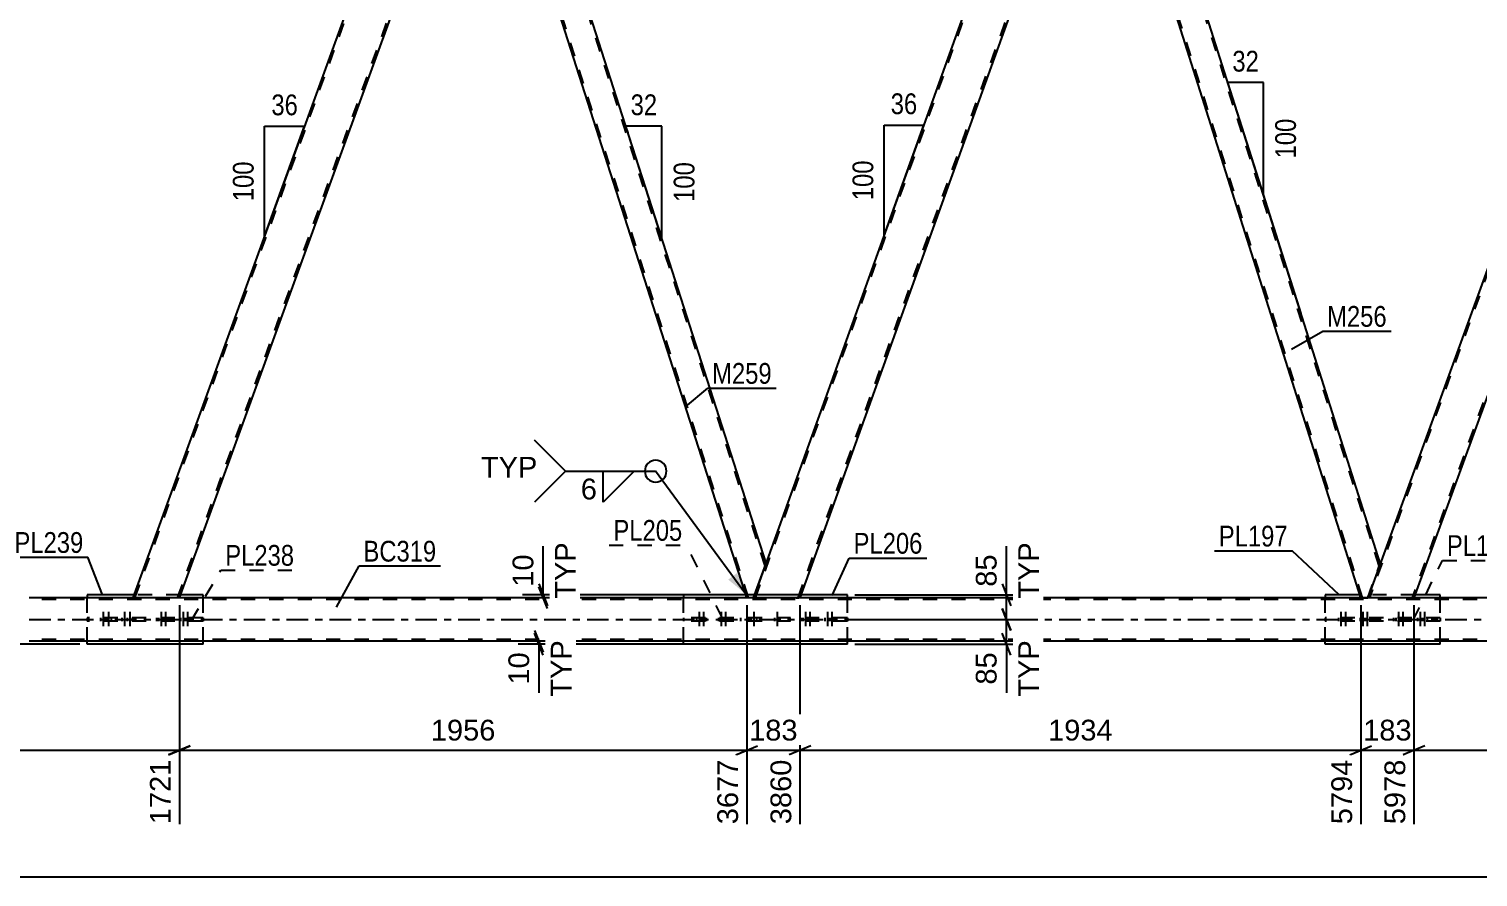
# Model space of a CAD drawing. Header units: millimetres. Extents: x -112 to 729, y -410 to 184.
# Drawn here: x 20.3 to 220.1, y -160.5 to -43.6 of the extents above; entities that cross this region are included whole.
import ezdxf

# ---------------------------------------------------------------- set-up
doc = ezdxf.new("R2010")
doc.units = ezdxf.units.MM
doc.linetypes.add('DXK_LINE_DOT2', pattern=[3.9198, 1.9599, -1.9599])
doc.linetypes.add('DXK_LINE_DOT3', pattern=[5.9187, 2.979, -0.9799, 0.9799, -0.9799])
doc.styles.add('Arial', font='ARIAL.TTF', dxfattribs={"height": 0.2})
doc.styles.add('Arial Narrow', font='ARIALN.TTF', dxfattribs={"height": 0.2})

# ---------------------------------------------------------------- blocks, each defined once
blk = doc.blocks.new('Part-318931512-2701 - 2534')
at = {"color": 2, "linetype": 'Continuous'}
for p, q in [((34.79, -121.6), (28.31, -121.6)), ((28.31, -121.6), (28.31, -122)), ((44.31, -121.6), (41.18, -121.6)), ((44.31, -122), (44.31, -121.6)), ((28.31, -128.4), (28.31, -128)), ((44.31, -128.4), (28.31, -128.4)), ((44.31, -128.4), (44.31, -128))]:
    blk.add_line(p, q, dxfattribs=at)
at = {"color": 7, "linetype": 'DXK_LINE_DOT2'}
for p, q in [((41.18, -121.6), (34.79, -121.6)), ((28.31, -128), (28.31, -122)), ((44.31, -128), (44.31, -122))]:
    blk.add_line(p, q, dxfattribs=at)
blk = doc.blocks.new('Part-318931512-2556 - 2534')
at = {"color": 2, "linetype": 'Continuous'}
for p, q in [((34.65, -122), (77.96, -3)), ((41.03, -122), (84.35, -3)), ((77.96, -3), (84.35, -3)), ((40.99, -122), (34.65, -122)), ((41.03, -122), (40.99, -122))]:
    blk.add_line(p, q, dxfattribs=at)
at = {"color": 7, "linetype": 'DXK_LINE_DOT2'}
for p, q in [((34.9, -122), (78.22, -3)), ((40.78, -122), (84.09, -3))]:
    blk.add_line(p, q, dxfattribs=at)
blk = doc.blocks.new('Part-318931512-2621 - 2534')
at = {"color": 2, "linetype": 'Continuous'}
for p, q in [((120.24, -122), (163.11, -3)), ((169.49, -3), (126.62, -122)), ((163.11, -3), (168.98, -3)), ((168.98, -3), (169.49, -3)), ((126.11, -122), (120.24, -122)), ((126.58, -122), (126.11, -122)), ((126.62, -122), (126.58, -122))]:
    blk.add_line(p, q, dxfattribs=at)
at = {"color": 7, "linetype": 'DXK_LINE_DOT2'}
for p, q in [((120.49, -122), (163.36, -3)), ((126.36, -122), (169.23, -3)), ((126.11, -122), (126.47, -122))]:
    blk.add_line(p, q, dxfattribs=at)
blk = doc.blocks.new('Bolt-318931512-3069 - 2534')
at = {"color": 1, "linetype": 'DXK_LINE_DOT2'}
for p, q in [((127.03, -124.76), (127.03, -125.24)), ((127.39, -123.96), (127.39, -126.96)), ((127.63, -124.76), (127.63, -125.24)), ((127.75, -124.76), (127.75, -125.24)), ((127.99, -123.96), (127.99, -126.96)), ((128.35, -124.76), (128.35, -125.24)), ((130.05, -124.76), (130.05, -125.24)), ((130.41, -123.96), (130.41, -126.96)), ((130.65, -124.76), (130.65, -125.24)), ((130.77, -124.76), (130.77, -125.24)), ((131.01, -123.96), (131.01, -126.96)), ((131.37, -124.76), (131.37, -125.24))]:
    blk.add_line(p, q, dxfattribs=at)
blk = doc.blocks.new('Part-318931512-2614 - 2534')
at = {"color": 2, "linetype": 'Continuous'}
for p, q in [((169.5, -3), (168.3, -6.29)), ((206.65, -117.23), (170.43, -3)), ((203.97, -122), (167.76, -7.81))]:
    blk.add_line(p, q, dxfattribs=at)
at = {"color": 7, "linetype": 'DXK_LINE_DOT2'}
for p, q in [((170.43, -3), (169.5, -3)), ((206.52, -117.6), (170.18, -3)), ((167.75, -7.8), (168.3, -6.29)), ((167.76, -7.81), (167.75, -7.8)), ((167.75, -7.8), (167.76, -7.81)), ((204.22, -122), (167.89, -7.43)), ((204.92, -122), (206.65, -117.23)), ((203.97, -122), (204.92, -122))]:
    blk.add_line(p, q, dxfattribs=at)
blk = doc.blocks.new('Part-318931512-2653 - 2534')
at = {"color": 2, "linetype": 'Continuous'}
for p, q in [((203.84, -121.6), (199.08, -121.6)), ((199.08, -121.6), (199.08, -122)), ((214.93, -121.6), (211.45, -121.6)), ((214.93, -122), (214.93, -121.6)), ((199.08, -128.4), (199.08, -128)), ((214.93, -128.4), (199.08, -128.4)), ((214.93, -128.4), (214.93, -128))]:
    blk.add_line(p, q, dxfattribs=at)
at = {"color": 7, "linetype": 'DXK_LINE_DOT2'}
for p, q in [((211.45, -121.6), (203.84, -121.6)), ((199.08, -128), (199.08, -122)), ((214.93, -128), (214.93, -122))]:
    blk.add_line(p, q, dxfattribs=at)
blk = doc.blocks.new('Bolt-318931512-2616 - 2534')
at = {"color": 1, "linetype": 'DXK_LINE_DOT2'}
for p, q in [((119.91, -124.76), (119.91, -125.24)), ((119.91, -124.76), (119.91, -125.24)), ((120.27, -123.96), (120.27, -126.96)), ((120.27, -123.96), (120.27, -126.96)), ((120.63, -124.76), (120.63, -125.24)), ((120.63, -124.76), (120.63, -125.24)), ((123.11, -124.76), (123.11, -125.24)), ((123.11, -124.76), (123.11, -125.24)), ((123.47, -123.96), (123.47, -126.96)), ((123.47, -123.96), (123.47, -126.96)), ((123.83, -124.76), (123.83, -125.24)), ((123.83, -124.76), (123.83, -125.24))]:
    blk.add_line(p, q, dxfattribs=at)
blk = doc.blocks.new('Bolt-318931512-2627 - 2534')
at = {"color": 1, "linetype": 'DXK_LINE_DOT2'}
for p, q in [((112.37, -124.76), (112.37, -125.24)), ((112.73, -123.96), (112.73, -126.96)), ((112.98, -124.76), (112.98, -125.24)), ((113.09, -124.76), (113.09, -125.24)), ((113.34, -123.96), (113.34, -126.96)), ((113.7, -124.76), (113.7, -125.24)), ((115.39, -124.76), (115.39, -125.24)), ((115.75, -123.96), (115.75, -126.96)), ((115.99, -124.76), (115.99, -125.24)), ((116.11, -124.76), (116.11, -125.24)), ((116.35, -123.96), (116.35, -126.96)), ((116.71, -124.76), (116.71, -125.24))]:
    blk.add_line(p, q, dxfattribs=at)
blk = doc.blocks.new('Part-318931512-3029 - 2534')
at = {"color": 7, "linetype": 'DXK_LINE_DOT2'}
for p, q in [((214.93, -124.76), (199.08, -124.76)), ((199.08, -124.76), (199.08, -125.24)), ((214.93, -125.24), (199.08, -125.24)), ((205.49, -124.76), (205.49, -125.24)), ((208.52, -125.24), (208.52, -124.76)), ((214.93, -124.76), (214.93, -125.24))]:
    blk.add_line(p, q, dxfattribs=at)
blk = doc.blocks.new('Bolt-318931512-2712 - 2534')
at = {"color": 1, "linetype": 'DXK_LINE_DOT2'}
for p, q in [((200.88, -124.76), (200.88, -125.24)), ((201.24, -123.96), (201.24, -126.96)), ((201.48, -124.76), (201.48, -125.24)), ((201.6, -124.76), (201.6, -125.24)), ((201.84, -123.96), (201.84, -126.96)), ((202.2, -124.76), (202.2, -125.24)), ((203.9, -124.76), (203.9, -125.24)), ((204.26, -123.96), (204.26, -126.96)), ((204.5, -124.76), (204.5, -125.24)), ((204.62, -124.76), (204.62, -125.24)), ((204.86, -123.96), (204.86, -126.96)), ((205.22, -124.76), (205.22, -125.24))]:
    blk.add_line(p, q, dxfattribs=at)
blk = doc.blocks.new('Part-318931512-2928 - 2534')
at = {"color": 2, "linetype": 'Continuous'}
for p, q in [((248.23, -3), (204.92, -122)), ((254.61, -3), (211.3, -122)), ((248.23, -3), (254.61, -3)), ((211.26, -122), (204.92, -122)), ((211.3, -122), (211.26, -122))]:
    blk.add_line(p, q, dxfattribs=at)
at = {"color": 7, "linetype": 'DXK_LINE_DOT2'}
for p, q in [((248.48, -3), (205.17, -122)), ((254.36, -3), (211.05, -122))]:
    blk.add_line(p, q, dxfattribs=at)
blk = doc.blocks.new('Bolt-318931512-2946 - 2534')
at = {"color": 1, "linetype": 'DXK_LINE_DOT2'}
for p, q in [((30.17, -124.76), (30.17, -125.24)), ((30.53, -123.96), (30.53, -126.96)), ((30.89, -124.76), (30.89, -125.24)), ((30.9, -124.76), (30.9, -125.24)), ((31.26, -123.96), (31.26, -126.96)), ((31.62, -124.76), (31.62, -125.24)), ((33.09, -124.76), (33.09, -125.24)), ((33.45, -123.96), (33.45, -126.96)), ((33.81, -124.76), (33.81, -125.24)), ((33.82, -124.76), (33.82, -125.24)), ((34.18, -123.96), (34.18, -126.96)), ((34.54, -124.76), (34.54, -125.24))]:
    blk.add_line(p, q, dxfattribs=at)
blk = doc.blocks.new('Bolt-318931512-2947 - 2534')
at = {"color": 1, "linetype": 'DXK_LINE_DOT2'}
for p, q in [((38.17, -124.76), (38.17, -125.24)), ((38.53, -123.96), (38.53, -126.96)), ((38.77, -124.76), (38.77, -125.24)), ((38.89, -124.76), (38.89, -125.24)), ((39.13, -123.96), (39.13, -126.96)), ((39.49, -124.76), (39.49, -125.24)), ((41.19, -124.76), (41.19, -125.24)), ((41.55, -123.96), (41.55, -126.96)), ((41.79, -124.76), (41.79, -125.24)), ((41.91, -124.76), (41.91, -125.24)), ((42.15, -123.96), (42.15, -126.96)), ((42.51, -124.76), (42.51, -125.24))]:
    blk.add_line(p, q, dxfattribs=at)
blk = doc.blocks.new('Bolt-318931512-3093 - 2534')
at = {"color": 1, "linetype": 'DXK_LINE_DOT2'}
for p, q in [((208.79, -124.76), (208.79, -125.24)), ((209.15, -123.96), (209.15, -126.96)), ((209.39, -124.76), (209.39, -125.24)), ((209.51, -124.76), (209.51, -125.24)), ((209.75, -123.96), (209.75, -126.96)), ((210.11, -124.76), (210.11, -125.24)), ((211.81, -124.76), (211.81, -125.24)), ((212.17, -123.96), (212.17, -126.96)), ((212.41, -124.76), (212.41, -125.24)), ((212.53, -124.76), (212.53, -125.24)), ((212.77, -123.96), (212.77, -126.96)), ((213.13, -124.76), (213.13, -125.24))]:
    blk.add_line(p, q, dxfattribs=at)
blk = doc.blocks.new('Part-318931512-3008 - 2534')
at = {"color": 7, "linetype": 'DXK_LINE_DOT2'}
for p, q in [((84.35, -3), (82.62, -7.73)), ((85.31, -3), (84.35, -3)), ((121.82, -117.61), (85.06, -3)), ((119.53, -122), (82.76, -7.36)), ((121.53, -118.4), (121.96, -117.24)), ((121.96, -117.24), (121.95, -117.23)), ((120.22, -122), (119.28, -122))]:
    blk.add_line(p, q, dxfattribs=at)
at = {"color": 2, "linetype": 'Continuous'}
for p, q in [((121.95, -117.23), (85.31, -3)), ((119.28, -122), (82.62, -7.73)), ((120.22, -122), (121.53, -118.4))]:
    blk.add_line(p, q, dxfattribs=at)
blk = doc.blocks.new('Part-318931512-3068 - 2534')
at = {"color": 7, "linetype": 'DXK_LINE_DOT2'}
for p, q in [((44.31, -124.76), (28.31, -124.76)), ((28.31, -124.76), (28.31, -125.24)), ((44.31, -125.24), (28.31, -125.24)), ((34.82, -124.76), (34.82, -125.24)), ((37.9, -125.24), (37.9, -124.76)), ((44.31, -124.76), (44.31, -125.24))]:
    blk.add_line(p, q, dxfattribs=at)
blk = doc.blocks.new('Part-318931512-3092 - 2534')
at = {"color": 7, "linetype": 'DXK_LINE_DOT2'}
for p, q in [((133.17, -124.76), (110.57, -124.76)), ((110.57, -124.76), (110.57, -125.24)), ((133.17, -125.24), (110.57, -125.24)), ((116.98, -124.76), (116.98, -125.24)), ((118.47, -125.24), (118.47, -124.76)), ((125.27, -125.24), (125.27, -124.76)), ((126.77, -125.24), (126.77, -124.76)), ((133.17, -124.76), (133.17, -125.24))]:
    blk.add_line(p, q, dxfattribs=at)
blk = doc.blocks.new('Part-318931512-3128 - 2534')
at = {"color": 2, "linetype": 'Continuous'}
for p, q in [((34.65, -122), (20.31, -122)), ((120.24, -122), (41.03, -122)), ((204.92, -122), (126.62, -122)), ((289.34, -122), (211.3, -122)), ((611.92, -128), (20.31, -128))]:
    blk.add_line(p, q, dxfattribs=at)
at = {"color": 7, "linetype": 'DXK_LINE_DOT2'}
for p, q in [((615.92, -122.24), (20.31, -122.24)), ((41.03, -122), (34.65, -122)), ((126.62, -122), (120.24, -122)), ((211.3, -122), (204.92, -122)), ((615.92, -127.76), (20.31, -127.76))]:
    blk.add_line(p, q, dxfattribs=at)
at = {"color": 7, "linetype": 'DXK_LINE_DOT3'}
blk.add_line((20.31, -125), (625.92, -125), dxfattribs=at)
blk = doc.blocks.new('Part-318931512-3156 - 2534')
at = {"color": 2, "linetype": 'Continuous'}
for p, q in [((119.15, -121.6), (110.57, -121.6)), ((110.57, -121.6), (110.57, -122)), ((120.38, -121.6), (120.37, -121.6)), ((133.17, -121.6), (126.76, -121.6)), ((133.17, -122), (133.17, -121.6)), ((110.57, -128.4), (110.57, -128)), ((133.17, -128.4), (110.57, -128.4)), ((133.17, -128.4), (133.17, -128))]:
    blk.add_line(p, q, dxfattribs=at)
at = {"color": 7, "linetype": 'DXK_LINE_DOT2'}
for p, q in [((126.76, -121.6), (119.15, -121.6)), ((110.57, -128), (110.57, -122)), ((133.17, -128), (133.17, -122))]:
    blk.add_line(p, q, dxfattribs=at)
blk = doc.blocks.new('AngleDimension-318931512-13785 - 2534')
at = {"color": 7, "linetype": 'Continuous'}
for p, q in [((102.93, -57.92), (102.62, -56.97)), ((107.57, -56.97), (102.62, -56.97)), ((107.57, -72.39), (102.62, -56.97)), ((107.57, -72.39), (107.57, -56.97))]:
    blk.add_line(p, q, dxfattribs=at)
at = {"color": 0}
for points in [[(107.52, -56.07), (107.52, -51.87), (102.67, -51.87), (102.67, -56.07)], [(112.67, -61.34), (108.47, -61.34), (108.47, -68.02), (112.67, -68.02)]]:
    blk.add_wipeout(points, dxfattribs=at)
at = {"color": 3, "style": 'Arial Narrow'}
blk.add_text('32', height=2.863, dxfattribs=at).set_placement((103.27, -55.47))
blk.add_text('100', height=2.863, rotation=90.0002, dxfattribs=at).set_placement((112.07, -67.42))
blk = doc.blocks.new('StraightDimension-318931512-3789 - 2534')
at = {"color": 7, "linetype": 'Continuous'}
for p, q in [((154.49, -123.5), (155.69, -126.5)), ((134.17, -125), (157.49, -125)), ((155.09, -128.4), (155.09, -125)), ((155.69, -129.9), (154.49, -126.9)), ((134.17, -128.4), (157.49, -128.4))]:
    blk.add_line(p, q, dxfattribs=at)
at = {"color": 0}
blk.add_wipeout([(154.34, -128.93), (150.14, -128.93), (150.14, -134.57), (154.34, -134.57)], dxfattribs=at)
at = {"color": 7, "linetype": 'Continuous'}
blk.add_line((155.09, -128.4), (155.09, -135.1), dxfattribs=at)
at = {"color": 3, "style": 'Arial'}
blk.add_text('85', height=2.865, rotation=90.0002, dxfattribs=at).set_placement((153.74, -133.97))
at = {"color": 0, "linetype": 'Continuous'}
blk.add_wipeout([(160.19, -127.26), (155.99, -127.26), (155.99, -136.24), (160.19, -136.24)], dxfattribs=at)
at = {"color": 7, "linetype": 'Continuous'}
blk.add_line((155.09, -128.4), (155.09, -135.1), dxfattribs=at)
at = {"color": 3, "linetype": 'Continuous', "style": 'Arial'}
blk.add_text('TYP', height=2.865, rotation=90.0002, dxfattribs=at).set_placement((159.59, -135.64))
blk = doc.blocks.new('StraightDimension-318931512-3941 - 2534')
at = {"color": 7, "linetype": 'Continuous'}
for p, q in [((90.02, -126.5), (91.22, -129.5)), ((91.22, -129.9), (90.02, -126.9)), ((132.17, -128), (87.77, -128)), ((132.17, -128.4), (87.77, -128.4)), ((90.62, -128.4), (90.62, -128))]:
    blk.add_line(p, q, dxfattribs=at)
at = {"color": 0}
blk.add_wipeout([(89.87, -128.93), (85.67, -128.93), (85.67, -134.57), (89.87, -134.57)], dxfattribs=at)
at = {"color": 7, "linetype": 'Continuous'}
blk.add_line((90.62, -128.4), (90.62, -135.1), dxfattribs=at)
at = {"color": 3, "style": 'Arial'}
blk.add_text('10', height=2.865, rotation=90.0002, dxfattribs=at).set_placement((89.27, -133.97))
at = {"color": 0, "linetype": 'Continuous'}
blk.add_wipeout([(95.72, -127.26), (91.52, -127.26), (91.52, -136.24), (95.72, -136.24)], dxfattribs=at)
at = {"color": 7, "linetype": 'Continuous'}
blk.add_line((90.62, -128.4), (90.62, -135.1), dxfattribs=at)
at = {"color": 3, "linetype": 'Continuous', "style": 'Arial'}
blk.add_text('TYP', height=2.865, rotation=90.0002, dxfattribs=at).set_placement((95.12, -135.64))
blk = doc.blocks.new('StraightDimension-318931512-8874 - 2534')
at = {"color": 7, "linetype": 'Continuous'}
for p, q in [((203.97, -123), (203.97, -153.22)), ((211.3, -123), (211.3, -153.22)), ((202.47, -143.63), (205.47, -142.43)), ((203.97, -143.03), (211.3, -143.03)), ((212.8, -142.43), (209.8, -143.63))]:
    blk.add_line(p, q, dxfattribs=at)
at = {"color": 0}
blk.add_wipeout([(211.57, -142.28), (211.57, -138.08), (203.7, -138.08), (203.7, -142.28)], dxfattribs=at)
at = {"color": 0, "linetype": 'Continuous'}
blk.add_wipeout([(210.7, -143.73), (206.5, -143.73), (206.5, -153.82), (210.7, -153.82)], dxfattribs=at)
at = {"color": 3, "style": 'Arial'}
blk.add_text('183', height=2.865, dxfattribs=at).set_placement((204.3, -141.68))
at = {"color": 3, "linetype": 'Continuous', "style": 'Arial'}
blk.add_text('5978', height=2.865, rotation=90.0002, dxfattribs=at).set_placement((210.1, -153.22))
blk = doc.blocks.new('AngleDimension-318931512-3311 - 2534')
at = {"color": 7, "linetype": 'Continuous'}
for p, q in [((190.53, -50.96), (185.64, -50.96)), ((190.53, -66.41), (185.64, -50.96)), ((190.53, -66.41), (190.53, -50.96)), ((195.73, -82.79), (190.53, -66.41))]:
    blk.add_line(p, q, dxfattribs=at)
at = {"color": 0}
for points in [[(190.51, -50.06), (190.51, -45.86), (185.66, -45.86), (185.66, -50.06)], [(195.63, -55.34), (191.43, -55.34), (191.43, -62.03), (195.63, -62.03)]]:
    blk.add_wipeout(points, dxfattribs=at)
at = {"color": 3, "style": 'Arial Narrow'}
blk.add_text('32', height=2.863, dxfattribs=at).set_placement((186.26, -49.46))
blk.add_text('100', height=2.863, rotation=90.0002, dxfattribs=at).set_placement((195.03, -61.43))
blk = doc.blocks.new('StraightDimension-318931512-3358 - 2534')
at = {"color": 7, "linetype": 'Continuous'}
for p, q in [((-2.89, 18.11), (-54.62, 18.11)), ((-51.17, 16.61), (-52.37, 19.61)), ((-51.77, -128.4), (-51.77, 18.11)), ((-52.37, -126.9), (-51.17, -129.9)), ((27.31, -128.4), (-54.62, -128.4))]:
    blk.add_line(p, q, dxfattribs=at)
at = {"color": 0}
blk.add_wipeout([(-52.52, -50.89), (-56.72, -50.89), (-56.72, -59.4), (-52.52, -59.4)], dxfattribs=at)
at = {"color": 3, "style": 'Arial Narrow'}
blk.add_text('3663', height=2.863, rotation=90.0002, dxfattribs=at).set_placement((-53.12, -58.8))
blk = doc.blocks.new('AngleDimension-318931512-3365 - 2534')
at = {"color": 7, "linetype": 'Continuous'}
for p, q in [((52.77, -56.98), (58.31, -56.98)), ((52.77, -72.2), (58.31, -56.98)), ((52.77, -72.2), (52.77, -56.98)), ((57.81, -58.35), (58.31, -56.98))]:
    blk.add_line(p, q, dxfattribs=at)
at = {"color": 0}
for points in [[(57.97, -56.08), (57.97, -51.88), (53.12, -51.88), (53.12, -56.08)], [(51.87, -61.25), (47.67, -61.25), (47.67, -67.93), (51.87, -67.93)]]:
    blk.add_wipeout(points, dxfattribs=at)
at = {"color": 3, "style": 'Arial Narrow'}
blk.add_text('36', height=2.863, dxfattribs=at).set_placement((53.72, -55.48))
blk.add_text('100', height=2.863, rotation=90.0002, dxfattribs=at).set_placement((51.27, -67.33))
blk = doc.blocks.new('StraightDimension-318931512-3396 - 2534')
at = {"color": 7, "linetype": 'Continuous'}
blk.add_line((-25.51, -160.49), (658.86, -160.49), dxfattribs=at)
blk = doc.blocks.new('StraightDimension-318931512-8878 - 2534')
at = {"color": 7, "linetype": 'Continuous'}
for p, q in [((41.03, -123), (41.03, -153.22)), ((-24.71, -129), (-24.71, -146.55)), ((-23.21, -142.43), (-26.21, -143.63)), ((-24.71, -143.03), (41.03, -143.03)), ((39.53, -143.63), (42.53, -142.43))]:
    blk.add_line(p, q, dxfattribs=at)
at = {"color": 0}
blk.add_wipeout([(13.21, -142.28), (13.21, -138.08), (3.11, -138.08), (3.11, -142.28)], dxfattribs=at)
at = {"color": 0, "linetype": 'Continuous'}
for points in [[(-25.31, -143.73), (-29.51, -143.73), (-29.51, -147.15), (-25.31, -147.15)], [(40.43, -143.73), (36.23, -143.73), (36.23, -153.82), (40.43, -153.82)]]:
    blk.add_wipeout(points, dxfattribs=at)
at = {"color": 3, "style": 'Arial'}
blk.add_text('1721', height=2.865, dxfattribs=at).set_placement((3.71, -141.68))
at = {"color": 3, "linetype": 'Continuous', "style": 'Arial'}
for s, height, p in [('0', 2.87, (-25.91, -146.55)), ('1721', 2.865, (39.83, -153.22))]:
    blk.add_text(s, height=height, rotation=90.0002, dxfattribs=at).set_placement(p)
blk = doc.blocks.new('StraightDimension-318931512-3798 - 2534')
at = {"color": 7, "linetype": 'Continuous'}
for p, q in [((134.17, -121.6), (157.49, -121.6)), ((154.49, -120.1), (155.69, -123.1)), ((155.09, -125), (155.09, -121.6)), ((155.69, -126.5), (154.49, -123.5)), ((134.17, -125), (157.49, -125))]:
    blk.add_line(p, q, dxfattribs=at)
at = {"color": 0}
blk.add_wipeout([(154.34, -115.43), (150.14, -115.43), (150.14, -121.08), (154.34, -121.08)], dxfattribs=at)
at = {"color": 7, "linetype": 'Continuous'}
blk.add_line((155.09, -121.6), (155.09, -114.9), dxfattribs=at)
at = {"color": 3, "style": 'Arial'}
blk.add_text('85', height=2.865, rotation=90.0002, dxfattribs=at).set_placement((153.74, -120.48))
at = {"color": 0, "linetype": 'Continuous'}
blk.add_wipeout([(160.19, -113.76), (155.99, -113.76), (155.99, -122.74), (160.19, -122.74)], dxfattribs=at)
at = {"color": 7, "linetype": 'Continuous'}
blk.add_line((155.09, -121.6), (155.09, -114.9), dxfattribs=at)
at = {"color": 3, "linetype": 'Continuous', "style": 'Arial'}
blk.add_text('TYP', height=2.865, rotation=90.0002, dxfattribs=at).set_placement((159.59, -122.14))
blk = doc.blocks.new('StraightDimension-318931512-3808 - 2534')
at = {"color": 7, "linetype": 'Continuous'}
for p, q in [((132.17, -121.6), (88.35, -121.6)), ((90.6, -120.1), (91.8, -123.1)), ((91.8, -123.5), (90.6, -120.5)), ((91.2, -122), (91.2, -121.6)), ((132.17, -122), (88.35, -122))]:
    blk.add_line(p, q, dxfattribs=at)
at = {"color": 0}
blk.add_wipeout([(90.45, -115.43), (86.25, -115.43), (86.25, -121.08), (90.45, -121.08)], dxfattribs=at)
at = {"color": 7, "linetype": 'Continuous'}
blk.add_line((91.2, -121.6), (91.2, -114.9), dxfattribs=at)
at = {"color": 3, "style": 'Arial'}
blk.add_text('10', height=2.865, rotation=90.0002, dxfattribs=at).set_placement((89.85, -120.48))
at = {"color": 0, "linetype": 'Continuous'}
blk.add_wipeout([(96.3, -113.76), (92.1, -113.76), (92.1, -122.74), (96.3, -122.74)], dxfattribs=at)
at = {"color": 7, "linetype": 'Continuous'}
blk.add_line((91.2, -121.6), (91.2, -114.9), dxfattribs=at)
at = {"color": 3, "linetype": 'Continuous', "style": 'Arial'}
blk.add_text('TYP', height=2.865, rotation=90.0002, dxfattribs=at).set_placement((95.7, -122.14))
blk = doc.blocks.new('StraightDimension-318931512-8873 - 2534')
at = {"color": 7, "linetype": 'Continuous'}
for p, q in [((211.3, -123), (211.3, -153.22)), ((288.64, -123), (288.64, -153.22)), ((212.8, -142.43), (209.8, -143.63)), ((211.3, -143.03), (288.64, -143.03)), ((287.14, -143.63), (290.14, -142.43))]:
    blk.add_line(p, q, dxfattribs=at)
at = {"color": 0}
blk.add_wipeout([(255.02, -142.28), (255.02, -138.08), (244.92, -138.08), (244.92, -142.28)], dxfattribs=at)
at = {"color": 0, "linetype": 'Continuous'}
blk.add_wipeout([(288.04, -143.73), (283.84, -143.73), (283.84, -153.82), (288.04, -153.82)], dxfattribs=at)
at = {"color": 3, "style": 'Arial'}
blk.add_text('1933', height=2.865, dxfattribs=at).set_placement((245.52, -141.68))
at = {"color": 3, "linetype": 'Continuous', "style": 'Arial'}
blk.add_text('7911', height=2.865, rotation=90.0002, dxfattribs=at).set_placement((287.44, -153.22))
blk = doc.blocks.new('StraightDimension-318931512-8875 - 2534')
at = {"color": 7, "linetype": 'Continuous'}
for p, q in [((126.62, -123), (126.62, -153.22)), ((203.97, -123), (203.97, -153.22)), ((128.12, -142.43), (125.12, -143.63)), ((126.62, -143.03), (203.97, -143.03)), ((202.47, -143.63), (205.47, -142.43))]:
    blk.add_line(p, q, dxfattribs=at)
at = {"color": 0}
blk.add_wipeout([(170.34, -142.28), (170.34, -138.08), (160.24, -138.08), (160.24, -142.28)], dxfattribs=at)
at = {"color": 0, "linetype": 'Continuous'}
blk.add_wipeout([(203.37, -143.73), (199.17, -143.73), (199.17, -153.82), (203.37, -153.82)], dxfattribs=at)
at = {"color": 3, "style": 'Arial'}
blk.add_text('1934', height=2.865, dxfattribs=at).set_placement((160.84, -141.68))
at = {"color": 3, "linetype": 'Continuous', "style": 'Arial'}
blk.add_text('5794', height=2.865, rotation=90.0002, dxfattribs=at).set_placement((202.77, -153.22))
blk = doc.blocks.new('StraightDimension-318931512-8876 - 2534')
at = {"color": 7, "linetype": 'Continuous'}
for p, q in [((119.28, -123), (119.28, -153.22)), ((126.62, -123), (126.62, -153.22)), ((117.78, -143.63), (120.78, -142.43)), ((119.28, -143.03), (126.62, -143.03)), ((128.12, -142.43), (125.12, -143.63))]:
    blk.add_line(p, q, dxfattribs=at)
at = {"color": 0}
blk.add_wipeout([(126.88, -142.28), (126.88, -138.08), (119.01, -138.08), (119.01, -142.28)], dxfattribs=at)
at = {"color": 0, "linetype": 'Continuous'}
blk.add_wipeout([(126.02, -143.73), (121.82, -143.73), (121.82, -153.82), (126.02, -153.82)], dxfattribs=at)
at = {"color": 3, "style": 'Arial'}
blk.add_text('183', height=2.865, dxfattribs=at).set_placement((119.61, -141.68))
at = {"color": 3, "linetype": 'Continuous', "style": 'Arial'}
blk.add_text('3860', height=2.865, rotation=90.0002, dxfattribs=at).set_placement((125.42, -153.22))
blk = doc.blocks.new('StraightDimension-318931512-8877 - 2534')
at = {"color": 7, "linetype": 'Continuous'}
for p, q in [((41.03, -123), (41.03, -153.22)), ((119.28, -123), (119.28, -153.22)), ((42.53, -142.43), (39.53, -143.63)), ((41.03, -143.03), (119.28, -143.03)), ((117.78, -143.63), (120.78, -142.43))]:
    blk.add_line(p, q, dxfattribs=at)
at = {"color": 0}
blk.add_wipeout([(85.21, -142.28), (85.21, -138.08), (75.11, -138.08), (75.11, -142.28)], dxfattribs=at)
at = {"color": 0, "linetype": 'Continuous'}
blk.add_wipeout([(118.68, -143.73), (114.48, -143.73), (114.48, -153.82), (118.68, -153.82)], dxfattribs=at)
at = {"color": 3, "style": 'Arial'}
blk.add_text('1956', height=2.865, dxfattribs=at).set_placement((75.71, -141.68))
at = {"color": 3, "linetype": 'Continuous', "style": 'Arial'}
blk.add_text('3677', height=2.865, rotation=90.0002, dxfattribs=at).set_placement((118.08, -153.22))
blk = doc.blocks.new('AngleDimension-318931512-13812 - 2534')
at = {"color": 7, "linetype": 'Continuous'}
for p, q in [((138.23, -56.83), (143.72, -56.83)), ((138.23, -72.07), (143.72, -56.83)), ((138.23, -72.07), (138.23, -56.83)), ((139.93, -67.33), (143.72, -56.83))]:
    blk.add_line(p, q, dxfattribs=at)
at = {"color": 0}
for points in [[(143.4, -55.93), (143.4, -51.73), (138.54, -51.73), (138.54, -55.93)], [(137.33, -61.1), (133.13, -61.1), (133.13, -67.79), (137.33, -67.79)]]:
    blk.add_wipeout(points, dxfattribs=at)
at = {"color": 3, "style": 'Arial Narrow'}
blk.add_text('36', height=2.863, dxfattribs=at).set_placement((139.14, -55.33))
blk.add_text('100', height=2.863, rotation=90.0002, dxfattribs=at).set_placement((136.73, -67.19))
blk = doc.blocks.new('Mark-318931512-2697 - 2534')
at = {"color": 0}
blk.add_wipeout([(27.79, -115.81), (27.79, -112.81), (18.29, -112.81), (18.29, -115.81)], dxfattribs=at)
blk.add_wipeout([(27.79, -115.81), (27.79, -112.81), (18.29, -112.81), (18.29, -115.81)], dxfattribs=at)
at = {"color": 30, "linetype": 'Continuous'}
for p in [(17.69, -116.41), (30.45, -121.6)]:
    blk.add_line(p, (28.39, -116.41), dxfattribs=at)
at = {"color": 3, "style": 'Arial Narrow'}
blk.add_text('PL239', height=2.863, dxfattribs=at).set_placement((18.29, -115.81))
blk = doc.blocks.new('WeldMark-318931512-4560 - 2534')
at = {"linetype": 'Continuous'}
blk.add_hatch(color=30, dxfattribs=at).paths.add_polyline_path([(117.94, -118.6), (119.11, -121.47), (116.73, -119.49)])
at = {"color": 3, "linetype": 'Continuous'}
for q in [(90.01, -100.26), (90.01, -108.83)]:
    blk.add_line((94.29, -104.54), q, dxfattribs=at)
at = {"color": 30, "linetype": 'Continuous'}
blk.add_line((119.11, -121.47), (106.72, -104.54), dxfattribs=at)
at = {"color": 3, "linetype": 'Continuous'}
for start, end in [(90, 270), (270, 90)]:
    blk.add_arc((106.72, -104.54), 1.5, start, end, dxfattribs=at)
at = {"color": 0}
blk.add_wipeout([(98.82, -108.64), (98.82, -105.24), (96.19, -105.24), (96.19, -108.64)], dxfattribs=at)
at = {"color": 30, "linetype": 'Continuous'}
blk.add_line((94.29, -104.54), (106.72, -104.54), dxfattribs=at)
at = {"color": 3, "linetype": 'Continuous'}
for p, q in [((99.47, -104.54), (103.76, -104.54)), ((103.76, -104.54), (99.47, -108.83)), ((99.47, -108.83), (99.47, -104.54))]:
    blk.add_line(p, q, dxfattribs=at)
at = {"color": 3, "style": 'Arial'}
blk.add_text('6', height=2.87, dxfattribs=at).set_placement((96.39, -108.44))
at = {"color": 0, "linetype": 'Continuous'}
blk.add_wipeout([(90.39, -105.44), (90.39, -102.44), (82.62, -102.44), (82.62, -105.44)], dxfattribs=at)
blk.add_wipeout([(90.39, -105.44), (90.39, -102.44), (82.62, -102.44), (82.62, -105.44)], dxfattribs=at)
at = {"color": 3, "linetype": 'Continuous', "style": 'Arial'}
blk.add_text('TYP', height=2.865, dxfattribs=at).set_placement((82.62, -105.44))
blk = doc.blocks.new('Mark-318931512-3088 - 2534')
at = {"color": 0}
blk.add_wipeout([(110.4, -114.14), (110.4, -111.14), (100.9, -111.14), (100.9, -114.14)], dxfattribs=at)
blk.add_wipeout([(110.4, -114.14), (110.4, -111.14), (100.9, -111.14), (100.9, -114.14)], dxfattribs=at)
at = {"color": 30, "linetype": 'DXK_LINE_DOT2'}
for p in [(100.3, -114.74), (115.95, -124.83)]:
    blk.add_line(p, (111, -114.74), dxfattribs=at)
at = {"color": 3, "style": 'Arial Narrow'}
blk.add_text('PL205', height=2.863, dxfattribs=at).set_placement((100.9, -114.14))
blk = doc.blocks.new('Mark-318931512-2610 - 2534')
at = {"color": 0}
blk.add_wipeout([(207.55, -84.64), (207.55, -81.64), (199.33, -81.64), (199.33, -84.64)], dxfattribs=at)
blk.add_wipeout([(207.55, -84.64), (207.55, -81.64), (199.33, -81.64), (199.33, -84.64)], dxfattribs=at)
at = {"color": 30, "linetype": 'Continuous'}
for p, q in [((194.4, -87.74), (198.73, -85.24)), ((198.73, -85.24), (208.15, -85.24))]:
    blk.add_line(p, q, dxfattribs=at)
at = {"color": 3, "style": 'Arial Narrow'}
blk.add_text('M256', height=2.863, dxfattribs=at).set_placement((199.33, -84.64))
blk = doc.blocks.new('Mark-318931512-2649 - 2534')
at = {"color": 0}
blk.add_wipeout([(193.89, -114.93), (193.89, -111.93), (184.39, -111.93), (184.39, -114.93)], dxfattribs=at)
blk.add_wipeout([(193.89, -114.93), (193.89, -111.93), (184.39, -111.93), (184.39, -114.93)], dxfattribs=at)
at = {"color": 30, "linetype": 'Continuous'}
for p in [(183.79, -115.53), (200.97, -121.6)]:
    blk.add_line(p, (194.49, -115.53), dxfattribs=at)
at = {"color": 3, "style": 'Arial Narrow'}
blk.add_text('PL197', height=2.863, dxfattribs=at).set_placement((184.39, -114.93))
blk = doc.blocks.new('Mark-318931512-3171 - 2534')
at = {"color": 0, "linetype": 'Continuous'}
blk.add_wipeout([(143.52, -115.92), (143.52, -112.92), (134.02, -112.92), (134.02, -115.92)], dxfattribs=at)
blk.add_wipeout([(143.52, -115.92), (143.52, -112.92), (134.02, -112.92), (134.02, -115.92)], dxfattribs=at)
at = {"color": 30, "linetype": 'Continuous'}
for p, q in [((131.06, -121.7), (133.42, -116.52)), ((133.42, -116.52), (144.12, -116.52))]:
    blk.add_line(p, q, dxfattribs=at)
at = {"color": 3, "linetype": 'Continuous', "style": 'Arial Narrow'}
blk.add_text('PL206', height=2.863, dxfattribs=at).set_placement((134.02, -115.92))
blk = doc.blocks.new('Mark-318931512-3004 - 2534')
at = {"color": 0}
blk.add_wipeout([(122.73, -92.5), (122.73, -89.5), (114.51, -89.5), (114.51, -92.5)], dxfattribs=at)
blk.add_wipeout([(122.73, -92.5), (122.73, -89.5), (114.51, -89.5), (114.51, -92.5)], dxfattribs=at)
at = {"color": 30, "linetype": 'Continuous'}
for p, q in [((110.83, -95.66), (113.91, -93.1)), ((113.91, -93.1), (123.33, -93.1))]:
    blk.add_line(p, q, dxfattribs=at)
at = {"color": 3, "style": 'Arial Narrow'}
blk.add_text('M259', height=2.863, dxfattribs=at).set_placement((114.51, -92.5))
blk = doc.blocks.new('Mark-318931512-3025 - 2534')
at = {"color": 0}
blk.add_wipeout([(225.36, -116.24), (225.36, -113.24), (215.85, -113.24), (215.85, -116.24)], dxfattribs=at)
blk.add_wipeout([(225.36, -116.24), (225.36, -113.24), (215.85, -113.24), (215.85, -116.24)], dxfattribs=at)
at = {"color": 30, "linetype": 'DXK_LINE_DOT2'}
for p, q in [((211.2, -125.1), (215.25, -116.84)), ((215.25, -116.84), (225.96, -116.84))]:
    blk.add_line(p, q, dxfattribs=at)
at = {"color": 3, "style": 'Arial Narrow'}
blk.add_text('PL196', height=2.863, dxfattribs=at).set_placement((215.85, -116.24))
blk = doc.blocks.new('Mark-318931512-3064 - 2534')
at = {"color": 0}
blk.add_wipeout([(56.86, -117.58), (56.86, -114.58), (47.36, -114.58), (47.36, -117.58)], dxfattribs=at)
blk.add_wipeout([(56.86, -117.58), (56.86, -114.58), (47.36, -114.58), (47.36, -117.58)], dxfattribs=at)
at = {"color": 30, "linetype": 'DXK_LINE_DOT2'}
for p, q in [((42.67, -125.18), (46.76, -118.18)), ((46.76, -118.18), (57.46, -118.18))]:
    blk.add_line(p, q, dxfattribs=at)
at = {"color": 3, "style": 'Arial Narrow'}
blk.add_text('PL238', height=2.863, dxfattribs=at).set_placement((47.36, -117.58))
blk = doc.blocks.new('Mark-318931512-3124 - 2534')
at = {"color": 0}
blk.add_wipeout([(76.46, -117.01), (76.46, -114.01), (66.42, -114.01), (66.42, -117.01)], dxfattribs=at)
blk.add_wipeout([(76.46, -117.01), (76.46, -114.01), (66.42, -114.01), (66.42, -117.01)], dxfattribs=at)
at = {"color": 30, "linetype": 'Continuous'}
for p, q in [((62.71, -123.28), (65.82, -117.61)), ((65.82, -117.61), (77.06, -117.61))]:
    blk.add_line(p, q, dxfattribs=at)
at = {"color": 3, "style": 'Arial Narrow'}
blk.add_text('BC319', height=2.863, dxfattribs=at).set_placement((66.42, -117.01))

msp = doc.modelspace()

# ---------------------------------------------------------------- block references
for name in ['Part-318931512-2556 - 2534', 'Part-318931512-3008 - 2534', 'Part-318931512-2621 - 2534', 'Part-318931512-2614 - 2534', 'Part-318931512-2928 - 2534', 'Part-318931512-2701 - 2534', 'Part-318931512-3156 - 2534', 'Part-318931512-2653 - 2534', 'Part-318931512-3128 - 2534', 'Part-318931512-3068 - 2534', 'Bolt-318931512-2946 - 2534', 'Bolt-318931512-2947 - 2534', 'Part-318931512-3092 - 2534', 'Bolt-318931512-2627 - 2534', 'Bolt-318931512-2616 - 2534', 'Bolt-318931512-3069 - 2534', 'Part-318931512-3029 - 2534', 'Bolt-318931512-2712 - 2534', 'Bolt-318931512-3093 - 2534']:
    msp.add_blockref(name, (0, 0))

# ---------------------------------------------------------------- next in the draw order: block references
for name in ['StraightDimension-318931512-3358 - 2534', 'AngleDimension-318931512-3311 - 2534', 'AngleDimension-318931512-3365 - 2534', 'AngleDimension-318931512-13785 - 2534', 'StraightDimension-318931512-3789 - 2534', 'StraightDimension-318931512-8874 - 2534', 'StraightDimension-318931512-3941 - 2534']:
    msp.add_blockref(name, (0, 0))

# ---------------------------------------------------------------- next in the draw order: block references
msp.add_blockref('StraightDimension-318931512-3396 - 2534', (0, 0))

# ---------------------------------------------------------------- next in the draw order: block references
for name in ['AngleDimension-318931512-13812 - 2534', 'Mark-318931512-2610 - 2534', 'Mark-318931512-3004 - 2534', 'Mark-318931512-2697 - 2534', 'StraightDimension-318931512-3808 - 2534', 'StraightDimension-318931512-3798 - 2534', 'Mark-318931512-2649 - 2534', 'StraightDimension-318931512-8878 - 2534', 'StraightDimension-318931512-8873 - 2534']:
    msp.add_blockref(name, (0, 0))

# ---------------------------------------------------------------- next in the draw order: block references
for name in ['WeldMark-318931512-4560 - 2534', 'Mark-318931512-3171 - 2534', 'Mark-318931512-3025 - 2534', 'StraightDimension-318931512-8875 - 2534']:
    msp.add_blockref(name, (0, 0))

# ---------------------------------------------------------------- next in the draw order: block references
msp.add_blockref('StraightDimension-318931512-8876 - 2534', (0, 0))

# ---------------------------------------------------------------- next in the draw order: block references
msp.add_blockref('StraightDimension-318931512-8877 - 2534', (0, 0))

# ---------------------------------------------------------------- next in the draw order: block references
for name in ['Mark-318931512-3088 - 2534', 'Mark-318931512-3064 - 2534', 'Mark-318931512-3124 - 2534']:
    msp.add_blockref(name, (0, 0))

doc.saveas('drawing.dxf')
